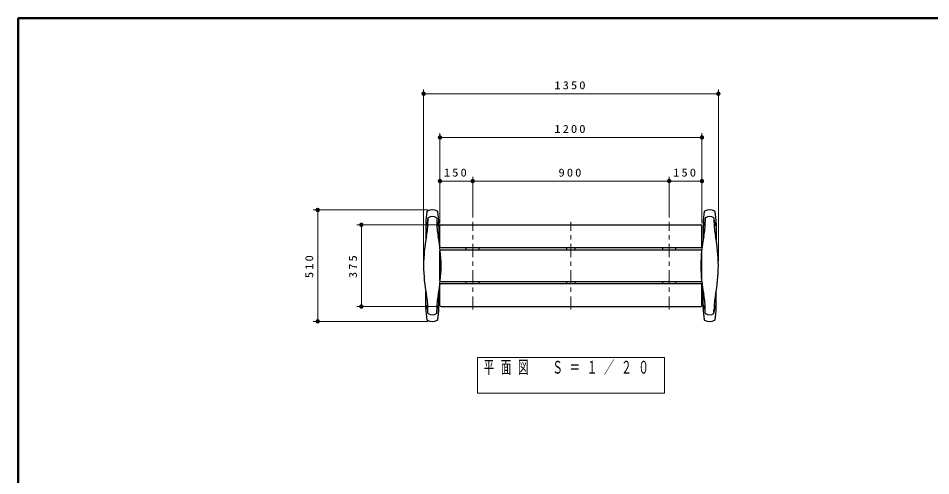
# Model space of a CAD drawing. Units: millimetres on the paper, scale 1:20. Extents: x -385 to 0, y 0 to 267.
# Drawn here: x -385 to -176, y 162.2 to 267 of the extents above; entities that cross this region are included whole.
import ezdxf

# ---------------------------------------------------------------- set-up
doc = ezdxf.new("R2010")
doc.units = ezdxf.units.MM
doc.linetypes.add('USER2', pattern=[6, 3, -1, 1, -1])
doc.layers.add('1_20', color=7, linetype='Continuous', lineweight=25)
doc.layers.add('A3図枠', color=7, linetype='Continuous', lineweight=13)
doc.styles.add('ＭＳ ゴシック', font='')
doc.styles.get('ＭＳ ゴシック').set_extended_font_data('MS Gothic')

# ---------------------------------------------------------------- blocks, each defined once
blk = doc.blocks.new('filled_dot')
at = {"color": 0, "linetype": 'Continuous', "lineweight": -2, "const_width": 1.25}
blk.add_lwpolyline([(-0.625, 0, 1), (0.625, 0, 1)], format="xyb", close=True, dxfattribs=at)

msp = doc.modelspace()

# ---------------------------------------------------------------- linework, layer by layer
at = {"layer": '1_20', "lineweight": 13}
for p, q in [((-292.175, 211.329), (-292.175, 250.704)), ((-292.175, 249.704), (-224.675, 249.704)), ((-224.675, 211.329), (-224.675, 250.704)), ((-288.425, 220.033), (-288.425, 240.704)), ((-228.425, 220.033), (-228.425, 240.704)), ((-288.425, 239.704), (-228.425, 239.704)), ((-280.925, 221.357), (-280.925, 230.704)), ((-235.925, 221.357), (-235.925, 230.704)), ((-288.425, 229.704), (-280.925, 229.704)), ((-280.925, 229.704), (-235.925, 229.704)), ((-235.925, 229.704), (-228.425, 229.704)), ((-291.175, 223.083), (-317.425, 223.083)), ((-316.425, 197.574), (-316.425, 223.083)), ((-289.175, 219.704), (-307.425, 219.704)), ((-306.425, 200.954), (-306.425, 219.704)), ((-289.175, 200.954), (-307.425, 200.954)), ((-291.175, 197.574), (-317.425, 197.574)), ((-279.825, 189.257), (-279.825, 181.123)), ((-237.025, 189.257), (-279.825, 189.257)), ((-237.025, 181.123), (-237.025, 189.257)), ((-279.825, 181.123), (-237.025, 181.123))]:
    msp.add_line(p, q, dxfattribs=at)
at = {"layer": '1_20', "color": 4}
for p, q in [((-291.675, 220.068), (-291.675, 216.183)), ((-291.175, 221.185), (-291.175, 220.44)), ((-289.175, 221.185), (-289.175, 220.44)), ((-288.675, 220.068), (-288.675, 216.183)), ((-228.175, 220.068), (-228.175, 216.183)), ((-227.675, 221.185), (-227.675, 220.44)), ((-225.675, 221.185), (-225.675, 220.44)), ((-225.175, 220.068), (-225.175, 216.183)), ((-291.675, 200.59), (-291.675, 204.474)), ((-288.675, 200.59), (-288.675, 204.474)), ((-228.175, 200.59), (-228.175, 204.474)), ((-225.175, 200.59), (-225.175, 204.474)), ((-291.175, 199.472), (-291.175, 200.217)), ((-289.175, 199.472), (-289.175, 200.217)), ((-227.675, 199.472), (-227.675, 200.217)), ((-225.675, 199.472), (-225.675, 200.217))]:
    msp.add_line(p, q, dxfattribs=at)
at = {"layer": '1_20'}
for p, q in [((-288.425, 214.704), (-288.425, 219.454)), ((-288.175, 219.704), (-228.675, 219.704)), ((-228.425, 214.704), (-228.425, 219.454)), ((-288.425, 206.954), (-288.425, 213.704)), ((-288.175, 214.454), (-228.675, 214.454)), ((-288.175, 213.954), (-228.675, 213.954)), ((-282.425, 213.954), (-282.425, 214.454)), ((-279.425, 213.954), (-279.425, 214.454)), ((-259.375, 213.954), (-259.375, 214.454)), ((-257.475, 213.954), (-257.475, 214.454)), ((-237.425, 213.954), (-237.425, 214.454)), ((-234.425, 213.954), (-234.425, 214.454)), ((-228.425, 206.954), (-228.425, 213.704)), ((-288.425, 201.204), (-288.425, 205.954)), ((-288.175, 206.704), (-228.675, 206.704)), ((-288.175, 206.204), (-228.675, 206.204)), ((-282.425, 206.204), (-282.425, 206.704)), ((-279.425, 206.204), (-279.425, 206.704)), ((-259.375, 206.204), (-259.375, 206.704)), ((-257.475, 206.204), (-257.475, 206.704)), ((-237.425, 206.204), (-237.425, 206.704)), ((-234.425, 206.204), (-234.425, 206.704)), ((-228.425, 201.204), (-228.425, 205.954)), ((-288.175, 200.954), (-228.675, 200.954))]:
    msp.add_line(p, q, dxfattribs=at)
at = {"layer": '1_20', "linetype": 'USER2', "lineweight": 13}
for p, q in [((-280.925, 200.3), (-280.925, 220.357)), ((-258.425, 200.3), (-258.425, 220.357)), ((-235.925, 200.3), (-235.925, 220.357))]:
    msp.add_line(p, q, dxfattribs=at)
at = {"layer": '1_20', "color": 4}
for centre, radius, start, end in [((-277.773, 220.068), 13.902, 169.05833, 180), ((-291.275, 222.678), 0.15, 116.11733, 169.05833), ((-290.175, 220.434), 2.649, 63.88267, 116.11733), ((-290.175, 219.865), 1.72, 57.22092, 122.77908), ((-289.075, 222.678), 0.15, 10.94167, 63.88267), ((-302.577, 220.068), 13.902, 0, 10.94167), ((-214.273, 220.068), 13.902, 169.05833, 180), ((-227.775, 222.678), 0.15, 116.11733, 169.05833), ((-226.675, 220.434), 2.649, 63.88267, 116.11733), ((-226.675, 219.865), 1.72, 57.22092, 122.77908), ((-225.575, 222.678), 0.15, 10.94167, 63.88267), ((-239.077, 220.068), 13.902, 0, 10.94167), ((-294.98, 221.089), 3.805, 330.87712, 0), ((-308.273, 220.44), 17.098, 348.70424, 0), ((-291.025, 221.185), 0.15, 122.77908, 180), ((-289.325, 221.185), 0.15, 0, 57.22092), ((-285.37, 221.089), 3.805, 180, 209.12288), ((-272.076, 220.44), 17.098, 180, 191.29576), ((-231.48, 221.089), 3.805, 330.87712, 0), ((-244.773, 220.44), 17.098, 348.70424, 0), ((-227.525, 221.185), 0.15, 122.77908, 180), ((-225.825, 221.185), 0.15, 0, 57.22092), ((-221.87, 221.089), 3.805, 180, 209.12288), ((-208.576, 220.44), 17.098, 180, 191.29576), ((-257.649, 210.329), 34.526, 168.70424, 191.29576), ((-322.7, 210.329), 34.526, 348.70424, 11.29576), ((-194.149, 210.329), 34.526, 168.70424, 191.29576), ((-259.2, 210.329), 34.526, 348.70424, 11.29576), ((-308.273, 200.217), 17.098, 0, 11.29576), ((-272.076, 200.217), 17.098, 168.70424, 180), ((-244.773, 200.217), 17.098, 0, 11.29576), ((-208.576, 200.217), 17.098, 168.70424, 180), ((-294.98, 199.568), 3.805, 0, 29.12288), ((-285.37, 199.568), 3.805, 150.87712, 180), ((-231.48, 199.568), 3.805, 0, 29.12288), ((-221.87, 199.568), 3.805, 150.87712, 180), ((-277.773, 200.59), 13.902, 180, 190.94167), ((-291.025, 199.472), 0.15, 180, 237.22092), ((-290.175, 200.792), 1.72, 237.22092, 302.77908), ((-289.325, 199.472), 0.15, 302.77908, 0), ((-302.577, 200.59), 13.902, 349.05833, 0), ((-214.273, 200.59), 13.902, 180, 190.94167), ((-227.525, 199.472), 0.15, 180, 237.22092), ((-226.675, 200.792), 1.72, 237.22092, 302.77908), ((-225.825, 199.472), 0.15, 302.77908, 0), ((-239.077, 200.59), 13.902, 349.05833, 0), ((-291.275, 197.979), 0.15, 190.94167, 243.88267), ((-290.175, 200.223), 2.649, 243.88267, 296.11733), ((-289.075, 197.979), 0.15, 296.11733, 349.05833), ((-227.775, 197.979), 0.15, 190.94167, 243.88267), ((-226.675, 200.223), 2.649, 243.88267, 296.11733), ((-225.575, 197.979), 0.15, 296.11733, 349.05833)]:
    msp.add_arc(centre, radius, start, end, dxfattribs=at)
at = {"layer": '1_20'}
for centre, start, end in [((-288.175, 219.454), 90, 180), ((-228.675, 219.454), 0, 90), ((-288.175, 214.704), 180, 270), ((-288.175, 213.704), 90, 180), ((-228.675, 214.704), 270, 0), ((-228.675, 213.704), 0, 90), ((-288.175, 206.954), 180, 270), ((-228.675, 206.954), 270, 0), ((-288.175, 205.954), 90, 180), ((-228.675, 205.954), 0, 90), ((-288.175, 201.204), 180, 270), ((-228.675, 201.204), 270, 0)]:
    msp.add_arc(centre, 0.25, start, end, dxfattribs=at)
at = {"layer": 'A3図枠', "lineweight": 50}
for p, q in [((-385, 267), (-385, 0)), ((0, 267), (-385, 267))]:
    msp.add_line(p, q, dxfattribs=at)

# ---------------------------------------------------------------- block references
at = {"layer": '1_20', "lineweight": 13, "xscale": 0.4, "yscale": 0.4}
for p in [(-292.175, 249.704), (-288.425, 239.704), (-288.425, 229.704), (-280.925, 229.704), (-235.925, 229.704)]:
    msp.add_blockref('filled_dot', p, dxfattribs=at)
for p, rotation in [((-224.675, 249.704), 180), ((-228.425, 239.704), 180), ((-280.925, 229.704), 180), ((-235.925, 229.704), 180), ((-228.425, 229.704), 180), ((-316.425, 223.083), 270), ((-306.425, 219.704), 270), ((-306.425, 200.954), 90), ((-316.425, 197.574), 90)]:
    msp.add_blockref('filled_dot', p, dxfattribs=dict(at, rotation=rotation))

# ---------------------------------------------------------------- texts
at = {"layer": '1_20', "style": 'ＭＳ ゴシック'}
for s, insert, char_height, attachment_point in [('\\T1.33;\\W1.15;1350', (-258.425, 250.704), 1.833, 8), ('\\T1.33;\\W1.15;1200', (-258.425, 240.704), 1.833, 8), ('\\T1.33;\\W1.15;150', (-284.675, 230.704), 1.833, 8), ('\\T1.33;\\W1.15;900', (-258.425, 230.704), 1.833, 8), ('\\T1.33;\\W1.15;150', (-232.175, 230.704), 1.833, 8), ('\\T1.64;\\W0.6;平面図\u3000Ｓ＝１／２０', (-278.425, 188.523), 2.933, 1)]:
    msp.add_mtext(s, dxfattribs=dict(at, insert=insert, char_height=char_height, attachment_point=attachment_point))
at = {"layer": '1_20', "char_height": 1.833, "attachment_point": 8, "rotation": 90, "style": 'ＭＳ ゴシック'}
for s, insert in [('\\T1.33;\\W1.15;510', (-317.425, 210.329)), ('\\T1.33;\\W1.15;375', (-307.425, 210.329))]:
    msp.add_mtext(s, dxfattribs=dict(at, insert=insert))

doc.saveas('drawing.dxf')
